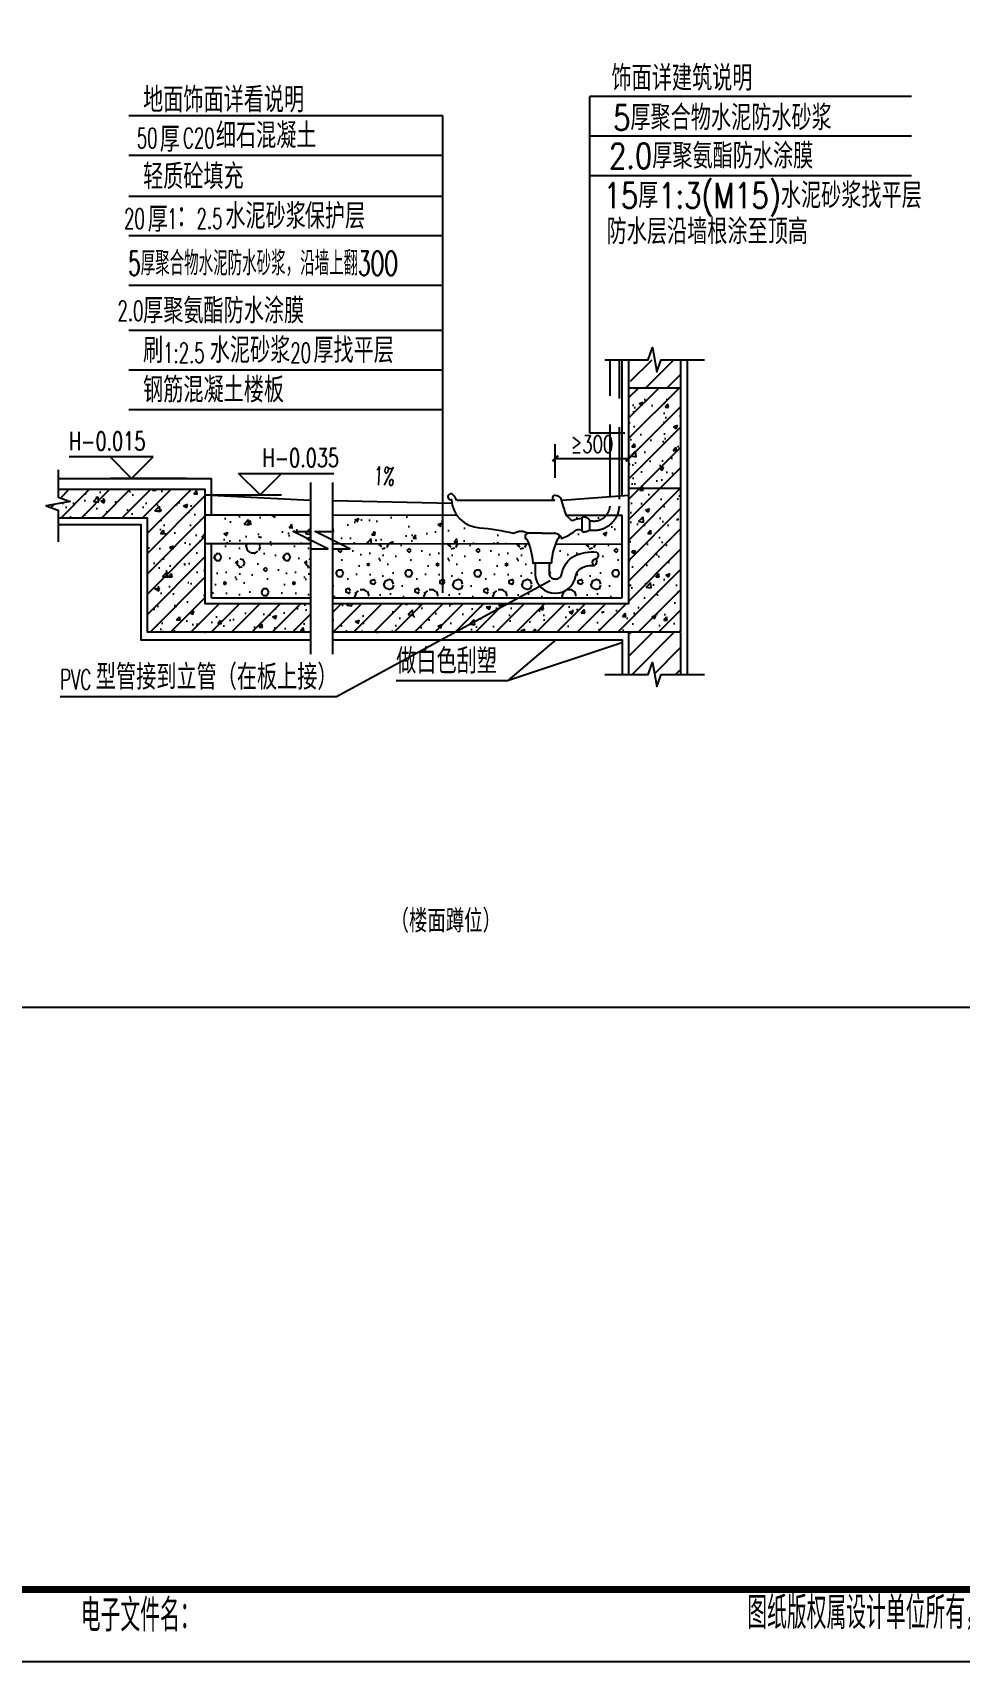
# Model space of a CAD drawing. Extents: x -1041549 to 749950, y -354245 to 17554.
# Drawn here: x -656595 to -653373, y -216064 to -210403 of the extents above; entities that cross this region are included whole.
import ezdxf

# ---------------------------------------------------------------- set-up
doc = ezdxf.new("R2010")
doc.units = 0
doc.header["$LTSCALE"] = 1000
doc.header["$MEASUREMENT"] = 0
doc.linetypes.add('DASH', pattern=[0.35, 0.25, -0.1])
for name, color, linetype in [('14', 1, 'Continuous'), ('DIM_ELEV', 3, 'Continuous'), ('DIM_SYMB', 3, 'Continuous'), ('PUB_DIM', 3, 'Continuous'), ('PUB_TEXT', 7, 'Continuous'), ('PUB_TITLE', 4, 'Continuous'), ('S-WALL', 41, 'Continuous'), ('WALL', 4, 'Continuous')]:
    doc.layers.add(name, color=color, linetype=linetype)
doc.styles.add('_TCH_DIM', font='SIMPLEX', dxfattribs={"bigfont": 'GBCBIG'})
doc.styles.add('_TCH_DIM_T3', font='SIMPLEX', dxfattribs={"width": 0.7058823529411766, "bigfont": 'GBCBIG'})
doc.styles.add('HZ', font='rs.shx', dxfattribs={"width": 0.8, "bigfont": 'hztxt.shx'})
doc.styles.add('hztxt', font='romand_pkpm', dxfattribs={"bigfont": 'gbcbig'})
doc.styles.add('天正', font='SIMPLEX', dxfattribs={"width": 0.8, "bigfont": 'HZTXT'})
doc.dimstyles.new('_TCH_ARCH&&20', dxfattribs={"dimtxt": 59.5, "dimasz": 20, "dimexe": 50, "dimexo": 60, "dimgap": 20, "dimtad": 1, "dimdec": 0, "dimzin": 0, "dimdsep": 46, "dimtxsty": '_TCH_DIM_T3', "dimblk": 'ARCHTICK', "dimcen": 0.09, "dimclrt": 7, "dimazin": 2, "dimtfac": 1, "dimtdec": 0, "dimtix": 1, "dimtmove": 2, "dimatfit": 3, "dimldrblk": 'ARCHTICK', "dimfxl": 1, "dimtolj": 1, "dimtzin": 0, "dimarcsym": 0})
pattern_1 = [(50, (-1080278.294081794, 2126291.421740308), (143.4520365201507, -12.55042699651902), [15, -165]), (355, (-1080278.294081794, 2126291.421740308), (-27.7502667226, 150.4384267400024), [12, -132]), (100.4514, (-1080266.339745794, 2126290.375872307), (115.7018763428043, 137.8879084121907), [12.74803799999993, -140.228422399999]), (46.1842, (-1080278.294081794, 2126331.421740307), (213.4482097251289, -33.10380286580362), [22.5, -247.5]), (96.63559999999993, (-1080260.506732794, 2126328.663078908), (186.9325411097406, 194.8235741800884), [19.1220575999999, -210.3425999999991]), (351.1842000000001, (-1080278.294081794, 2126331.421740307), (186.9323890267254, 194.823720185065), [18.00000000000002, -198.0000000000002]), (21, (-1080258.294081794, 2126321.421740307), (119.3814104236923, -80.52377813306776), [15, -165]), (326, (-1080258.294081794, 2126321.421740307), (48.66306638431635, 145.0300090093706), [12, -132]), (71.4514, (-1080248.345635194, 2126314.711419107), (168.044525716298, 64.50609934199046), [12.748038, -140.2284224]), (37.5, (-1080278.294081794, 2126291.421740308), (2.431971063458133, 66.57877076626231), [0, -130.4, 0, -134, 0, -132.5]), (7.5, (-1080278.294081794, 2126291.421740308), (52.61390748842972, 78.88234237647205), [0, -76.39999999999999, 0, -127.4, 0, -50.5]), (327.5, (-1080322.894081794, 2126291.421740308), (106.7644872344818, -4.510974346875951), [0, -50, 0, -156, 0, -207]), (317.5, (-1080342.894081794, 2126291.421740308), (116.6372338684772, 20.02099646646354), [0, -65, 0, -103.6, 0, -147])]
pattern_2 = [(45, (-1126744.761112213, -105551.1166882106), (-35.35533905932738, 35.35533905932738), []), (50, (-1126744.761112213, -105551.1166882106), (143.4520365201507, -12.55042699651902), [15, -165]), (355, (-1126744.761112213, -105551.1166882106), (-27.7502667226, 150.4384267400024), [12, -132]), (100.4514, (-1126732.806776213, -105552.1625562106), (115.7018763428043, 137.8879084121907), [12.748038, -140.2284224]), (46.1842, (-1126744.761112213, -105511.1166882106), (213.4482097251289, -33.10380286580361), [22.5, -247.5]), (96.6356, (-1126726.973763213, -105513.8753496107), (186.9325411097406, 194.8235741800883), [19.1220576, -210.3426]), (351.1842000000001, (-1126744.761112213, -105511.1166882106), (186.9323890267254, 194.8237201850649), [18, -198]), (21, (-1126724.761112212, -105521.1166882106), (119.3814104236923, -80.52377813306776), [15, -165]), (326, (-1126724.761112212, -105521.1166882106), (48.66306638431634, 145.0300090093706), [12, -132]), (71.4514, (-1126714.812665613, -105527.8270094107), (168.0445257162979, 64.50609934199046), [12.748038, -140.2284224]), (37.5, (-1126744.761112213, -105551.1166882106), (2.431971063458133, 66.5787707662623), [0, -130.4, 0, -134, 0, -132.5]), (7.499999999999999, (-1126744.761112213, -105551.1166882106), (52.61390748842972, 78.88234237647205), [0, -76.39999999999999, 0, -127.4, 0, -50.5]), (327.5, (-1126789.361112213, -105551.1166882106), (106.7644872344818, -4.510974346875951), [0, -50, 0, -156, 0, -207]), (317.5, (-1126809.361112213, -105551.1166882106), (116.6372338684772, 20.02099646646354), [0, -65, 0, -103.6, 0, -147])]

# ---------------------------------------------------------------- blocks, each defined once
blk = doc.blocks.new('_ArchTick')
at = {"color": 0, "linetype": 'ByBlock', "const_width": 0.4}
blk.add_lwpolyline([(-0.5, -0.5), (0.5, 0.5)], dxfattribs=at)
blk = doc.blocks.new('*D139')
at = {"layer": 'Defpoints', "color": 0, "transparency": 16777216}
for p in [(-654522.37111, -211882.9409911145), (-654777.8202155794, -212010.0922622277), (-654522.37111, -212010.0922622277)]:
    blk.add_point(p, dxfattribs=at)
at = {"layer": 'PUB_DIM', "color": 0, "lineweight": -2, "transparency": 16777216}
for p, q in [((-654777.8202155794, -211950.0922622277), (-654777.8202155794, -211832.9409911145)), ((-654522.37111, -211950.0922622277), (-654522.37111, -211832.9409911145)), ((-654777.8202155794, -211882.9409911145), (-654522.37111, -211882.9409911145))]:
    blk.add_line(p, q, dxfattribs=at)
at = {"layer": 'PUB_DIM', "color": 0, "lineweight": -2, "transparency": 16777216, "xscale": 20, "yscale": 20, "zscale": 20, "rotation": 180}
blk.add_blockref('_ArchTick', (-654777.8202155794, -211882.9409911145), dxfattribs=at)
at = {"layer": 'PUB_DIM', "color": 0, "lineweight": -2, "transparency": 16777216, "xscale": 20, "yscale": 20, "zscale": 20}
blk.add_blockref('_ArchTick', (-654522.37111, -211882.9409911145), dxfattribs=at)
at = {"layer": 'PUB_DIM', "color": 7, "transparency": 16777216, "insert": (-654650.0956627897, -211833.1909911145), "char_height": 59.5, "attachment_point": 5, "style": '_TCH_DIM_T3'}
blk.add_mtext('\\A1;≥300', dxfattribs=at)
blk = doc.blocks.new('TUQ')
at = {"layer": '14', "style": 'hztxt', "width": 0.85}
for s, p in [('电子文件名：', (-24104.50096848351, -584.2059355375821)), ('图纸版权属设计单位所有，未经许可，外人及外单位不得翻印复制作为其他工程之用。', (-14837.84587031347, -548.2745789883193))]:
    blk.add_text(s, height=450, rotation=359.999722523565, dxfattribs=at).set_placement(p)

msp = doc.modelspace()

# ---------------------------------------------------------------- hatches: boundary and pattern name
h = msp.add_hatch()
h.set_pattern_fill('普通砖', color=252, scale=20.00000000000047, style=0)
h.set_pattern_definition([(45, (-696608.0397447924, -233542.8541888228), (-37.6180807591252, 37.61808075912521), [])])
h.paths.add_polyline_path([(-654421.7728937806, -211581.6773486837), (-654429.1786269706, -211539.6773486837), (-654516.37111, -211539.6773486837), (-654516.37111, -211637.0129424433), (-654342.37111, -211637.0129424433), (-654342.37111, -211539.6773486837), (-654406.87111, -211539.6773486837)])
h = msp.add_hatch()
h.set_pattern_fill('钢筋混凝土', color=252, scale=20, style=0)
h.set_pattern_definition(pattern_2)
h.paths.add_polyline_path([(-654342.37111, -211987.0129424433), (-654342.37111, -211637.0129424433), (-654522.37111, -211637.0129424433), (-654522.37111, -211987.0129424433)])
h.paths.add_polyline_path([(-654522.37111, -212387.0129424433), (-655552.5563757981, -212387.0129424433), (-655552.5563757981, -212487.0129424433), (-654342.37111, -212487.0129424433), (-654342.37111, -211987.0129424433), (-654522.37111, -211987.0129424433)])
h = msp.add_hatch()
h.set_pattern_fill('钢筋混凝土', color=252, scale=20, style=0)
h.set_pattern_definition(pattern_2)
h.paths.add_polyline_path([(-656195.556375798, -212487.0129424433), (-655628.8470580729, -212487.0129424433), (-655628.8470580729, -212387.0129424433), (-655995.5563757981, -212387.0129424433), (-655995.5563757981, -211989.8821531214), (-656505.8660788689, -211989.8821531214), (-656505.8660788689, -212017.4475477819), (-656463.8660788689, -212032.7342976217), (-656547.8660788689, -212047.5457640007), (-656505.8660788689, -212062.4475477819), (-656505.8660788689, -212089.8821531215), (-656195.556375798, -212089.8821531215)])
h = msp.add_hatch()
h.set_pattern_fill('混凝土', color=252, scale=20, style=0)
h.set_pattern_definition(pattern_1)
h.paths.add_polyline_path([(-655628.8470580729, -212078.8886313007), (-655972.556375798, -212078.464373849), (-655972.556375798, -212178.4644500303), (-655628.8470580729, -212178.8887074824)])
h.paths.add_polyline_path([(-655168.3651520275, -212079.4570269484), (-655552.5563757981, -212078.9828006729), (-655552.5563757981, -212178.9828768537), (-655168.3651520275, -212179.4571031291)])
h.paths.add_polyline_path([(-654923.1390965397, -212143.0239376548, 0.0396525552969909), (-655041.0252754017, -212123.5170074842, -0.2369985076000598), (-655120.8378133138, -212079.5156922989), (-655168.3651520275, -212079.4570269484), (-655168.3651520275, -212179.4571031291), (-654895.8688120949, -212179.7934588712, 0.0532885512668986)])
h = msp.add_hatch()
h.set_pattern_fill('混凝土', color=252, scale=20, style=0)
h.set_pattern_definition(pattern_1)
h.paths.add_polyline_path([(-654545.37111, -212080.2260193821), (-654562.2909366919, -212080.2051344008, -0.3420970701443931), (-654657.990840216, -212131.2483971618, -0.2054019446402336), (-654683.9114542634, -212136.9608994845), (-654683.9114542634, -212134.0816402562, 0.2780381864628687), (-654703.6268424069, -212130.8340806548, -0.0859036605341524), (-654756.4723708624, -212160.915381468, 0.0264922128689586), (-654765.7515595075, -212179.9540690478), (-654545.37111, -212180.2260955625)])
h.paths.add_polyline_path([(-654600.2159301497, -212080.1583217016), (-654739.2468455264, -212079.9867089495, 0.1271694178367534), (-654718.2609887484, -212099.1267635819, -0.1165008923351862), (-654683.9114542634, -212090.9966822804), (-654683.9114542634, -212087.328034585, -0.2829641903959899), (-654657.2854380033, -212098.7101484063, 0.2883092735760338)])
h = msp.add_hatch()
h.set_pattern_fill('加气混凝土', color=8, scale=20)
h.set_pattern_definition([(0, (-947892.8112328798, -86489.7311509006), (120, 240), [0, -240]), (0, (-948033.2112328799, -86522.1311509005), (120, 240), [0, -240]), (0, (-947955.2112328798, -86524.53115090041), (120, 240), [0, -240]), (0, (-947870.01123288, -86453.7311509006), (120, 240), [0, -240]), (0, (-947969.6112328799, -86536.5311509004), (120, 240), [0, -240]), (0, (-947846.0112328798, -86302.53115090042), (120, 240), [0, -240]), (0, (-947919.2112328798, -86321.7311509006), (120, 240), [0, -240]), (0, (-947880.8112328798, -86351.7311509006), (120, 240), [0, -240]), (0, (-948076.4112328799, -86356.53115090041), (120, 240), [0, -240]), (0, (-947958.8112328798, -86367.33115090022), (120, 240), [0, -240]), (0, (-948004.4112328799, -86428.53115090041), (120, 240), [0, -240]), (0, (-948002.01123288, -86518.53115090041), (120, 240), [0, -240]), (0, (-947912.0112328798, -86528.13115090052), (120, 240), [0, -240]), (0, (-947846.0112328798, -86422.5311509004), (120, 240), [0, -240]), (0, (-948070.4112328799, -86459.7311509006), (120, 240), [0, -240]), (0, (-948050.01123288, -86418.93115090032), (120, 240), [0, -240]), (0, (-947956.41123288, -86435.7311509006), (120, 240), [0, -240]), (0, (-947990.01123288, -86470.53115090042), (120, 240), [0, -240]), (0, (-948009.2112328797, -86391.33115090022), (120, 240), [0, -240]), (0, (-947979.2112328798, -86301.33115090022), (120, 240), [0, -240]), (0, (-948060.8112328798, -86510.1311509005), (120, 240), [0, -240]), (0, (-947928.8112328799, -86350.53115090041), (120, 240), [0, -240]), (0, (-948040.4112328799, -86346.93115090032), (120, 240), [0, -240]), (0, (-948059.6112328798, -86315.7311509006), (120, 240), [0, -240]), (130.601294, (-947860.7540896799, -86377.67400850041), (-599.9999933723938, 720.0000031479066), [10.5366216, -4414.844400000001]), (18.4349488, (-947877.8969464798, -86373.10257970041), (599.9999977872279, 239.9999982292889), [10.842096, -1507.05116]), (90, (-947877.8969464798, -86383.3882933004), (120, 240), [10.2857136, -469.71426]), (161.565051, (-947867.6112328798, -86386.81686610042), (-600.000003021043, 239.9999821089645), [10.842096, -1507.05116]), (53.13010229999999, (-947867.6112328798, -86386.81686610042), (120.000000226848, 239.999999886576), [11.428572, -1188.5714]), (135, (-947858.4683752798, -86509.10255890025), (-120.0000145064572, 239.9999837580805), [9.697464, -669.12504]), (45, (-947872.1826616798, -86509.10255890025), (119.9999992329508, 239.999999031587), [9.697464, -669.12504]), (135, (-947865.3255184799, -86515.95971890038), (-120.0000145064572, 239.9999837580805), [9.697464, -669.12504]), (45, (-947865.3255184799, -86515.95971890038), (119.9999992329508, 239.999999031587), [9.697464, -669.12504]), (116.5650509999999, (-947973.8969368798, -86347.9597213004), (-2.0877194693e-05, 479.9999869414082), [12.77753039999995, -255.5505999999992]), (180, (-947979.6112168799, -86336.53115170042), (-119.9999999999999, 240), [13.7142864, -226.2857]), (63.4349488, (-947999.03979288, -86347.9597213004), (1.0864581412e-06, 479.9999976745344), [12.7775304, -255.5506]), (116.5650509999999, (-947993.3255128796, -86359.3882933004), (-2.0877194693e-05, 479.9999869414082), [12.77753039999995, -255.5505999999992]), (0, (-947993.3255128796, -86359.3882933004), (120, 240), [13.7142864, -226.2857]), (63.4349488, (-947979.6112168799, -86359.3882933004), (1.0864581412e-06, 479.9999976745344), [12.7775304, -255.5506]), (107.102728, (-947883.6112336798, -86429.10256690031), (-359.9999862369819, 1200.000001936057), [15.5445384, -6513.161]), (143.972626, (-947888.1826624798, -86414.24543650041), (-2279.999971095236, 1679.999998098534), [15.5445384, -3248.808]), (180, (-947900.7540904799, -86405.1025789004), (-119.9999999999999, 240), [14.8571424, -225.14284]), (36.02737329999999, (-947928.1826608799, -86414.24543650041), (2279.999983150636, 1679.999981888878), [15.54453839999995, -3248.807999999987]), (71.56505109999999, (-947932.7540896798, -86427.95971090032), (360.0000018481314, 1199.999997933916), [14.4561264, -1503.43712]), (107.102728, (-947928.1826608799, -86442.81686290039), (-359.9999862369819, 1200.000001936057), [15.5445384, -6513.161]), (143.972626, (-947915.61123288, -86451.95971090032), (-2279.999971095236, 1679.999998098534), [15.5445384, -3248.808]), (0, (-947915.61123288, -86451.95971090032), (120, 240), [14.8571424, -225.14284]), (36.02737329999999, (-947900.7540904799, -86451.95971090032), (2279.999983150636, 1679.999981888878), [15.54453839999995, -3248.807999999987]), (71.56505109999999, (-947888.1826624798, -86442.81686290039), (360.0000018481314, 1199.999997933916), [14.4561264, -1503.43712]), (150.255118, (-947881.3255192799, -86317.1025805004), (-360.0000008520545, 239.9999970260078), [9.214008, -1925.72784]), (90, (-947889.3255184798, -86321.6740069004), (120, 240), [9.1428576, -470.8571]), (29.7448813, (-947889.3255184798, -86321.6740069004), (360.0000002120073, 239.9999988791285), [9.214008, -1925.72784]), (116.5650509999999, (-947937.3255184798, -86487.38829490042), (-2.0877194693e-05, 479.9999869414082), [12.77753039999995, -255.5505999999992]), (168.690067, (-947943.0398032798, -86475.95971090032), (-1080.00000080124, 239.9999939776435), [11.6549016, -2435.874200000001]), (41.1859251, (-947963.6112328797, -86481.67399090026), (2999.999981823463, 2639.999976915367), [12.1487376, -5090.3208]), (90, (-947963.6112328797, -86493.10257490037), (120, 240), [11.428572, -468.5714]), (138.814074, (-947954.4683752799, -86501.10256690031), (-2999.999946676086, 2640.00001681452), [12.1487376, -5090.3208]), (16.6992442, (-947954.4683752799, -86501.10256690031), (3959.999970206556, 1199.999987431226), [11.93178, -4999.414999999999]), (60.9453959, (-947943.0398032798, -86497.67399890034), (119.9999996815502, 239.9999978770819), [11.7664344, -4930.1358]), (109.983106, (-948037.8969448798, -86386.81686610042), (-600.0000022599722, 1679.999995554008), [13.37680079999995, -5604.878999999972]), (155.5560449999999, (-948042.4683688799, -86374.24543570039), (-1560.000005946423, 719.999985041186), [13.8091944, -5786.052599999999]), (24.4439547, (-948067.6112248799, -86374.24543570039), (1560.000000778191, 719.9999965369605), [13.8091944, -5786.052599999999]), (70.0168934, (-948072.18264888, -86386.81686610042), (600.0000018088571, 1679.999995832289), [13.3768008, -5604.879]), (109.983106, (-948067.6112248799, -86399.38829410041), (-600.0000022599722, 1679.999995554008), [13.37680079999995, -5604.878999999972]), (160.016893, (-948055.0397848798, -86403.95972290041), (-600.0000003526517, 239.9999890666697), [13.3768008, -2795.751]), (19.9831065, (-948055.0397848798, -86403.95972290041), (599.9999967057634, 239.9999996192112), [13.3768008, -2795.751]), (70.0168934, (-948042.4683688799, -86399.38829410041), (600.0000018088571, 1679.999995832289), [13.3768008, -5604.879]), (122.005383, (-947948.7540904798, -86408.53115170042), (-120.000016104588, 239.9999877483145), [10.7816928, -2253.373600000001]), (18.4349488, (-947964.7540888798, -86402.8168645004), (599.9999977872279, 239.9999982292889), [10.842096, -1507.05116]), (90, (-947964.7540888798, -86413.10258050042), (120, 240), [10.2857136, -469.71426]), (161.565051, (-947954.4683752799, -86416.53115090042), (-600.000003021043, 239.9999821089645), [10.842096, -1507.05116]), (54.46232220000002, (-947954.4683752799, -86416.53115090042), (839.9999987829037, 1199.999998202426), [9.831228000000001, -4119.2846]), (116.5650509999999, (-948018.4683688798, -86466.81686290039), (-2.0877194693e-05, 479.9999869414082), [12.77753039999995, -255.5505999999992]), (180, (-948024.1826488798, -86455.3882789003), (-119.9999999999999, 240), [12.571428, -227.42856]), (59.0362434, (-948043.6112248797, -86466.81686290039), (120.0000003906126, 239.999998835111), [13.32789119999995, -2785.528799999986]), (120.963756, (-948036.7540888797, -86478.2454229003), (-120.0000163991857, 239.9999889786399), [13.3278912, -2785.5288]), (0, (-948036.7540888797, -86478.2454229003), (120, 240), [12.571428, -227.42856]), (63.4349488, (-948024.1826488798, -86478.2454229003), (1.0864581412e-06, 479.9999976745344), [12.7775304, -255.5506])])
h.paths.add_polyline_path([(-655972.556375798, -212178.4644500305), (-655972.556375798, -212367.0129424433), (-655628.8470580728, -212367.0129424433), (-655628.8470580729, -212178.8887074824)])
h = msp.add_hatch()
h.set_pattern_fill('加气混凝土', color=8, scale=20)
h.set_pattern_definition([(0, (-1126673.961112213, -105624.3166882108), (120, 240), [0, -240]), (0, (-1126814.361112213, -105656.7166882107), (120, 240), [0, -240]), (0, (-1126736.361112213, -105659.1166882106), (120, 240), [0, -240]), (0, (-1126651.161112212, -105588.3166882108), (120, 240), [0, -240]), (0, (-1126750.761112212, -105671.1166882106), (120, 240), [0, -240]), (0, (-1126627.161112212, -105437.1166882106), (120, 240), [0, -240]), (0, (-1126700.361112213, -105456.3166882108), (120, 240), [0, -240]), (0, (-1126661.961112213, -105486.3166882108), (120, 240), [0, -240]), (0, (-1126857.561112213, -105491.1166882106), (120, 240), [0, -240]), (0, (-1126739.961112213, -105501.9166882104), (120, 240), [0, -240]), (0, (-1126785.561112213, -105563.1166882106), (120, 240), [0, -240]), (0, (-1126783.161112212, -105653.1166882106), (120, 240), [0, -240]), (0, (-1126693.161112212, -105662.7166882107), (120, 240), [0, -240]), (0, (-1126627.161112212, -105557.1166882106), (120, 240), [0, -240]), (0, (-1126851.561112212, -105594.3166882108), (120, 240), [0, -240]), (0, (-1126831.161112212, -105553.5166882105), (120, 240), [0, -240]), (0, (-1126737.561112213, -105570.3166882108), (120, 240), [0, -240]), (0, (-1126771.161112212, -105605.1166882106), (120, 240), [0, -240]), (0, (-1126790.361112212, -105525.9166882104), (120, 240), [0, -240]), (0, (-1126760.361112213, -105435.9166882104), (120, 240), [0, -240]), (0, (-1126841.961112213, -105644.7166882107), (120, 240), [0, -240]), (0, (-1126709.961112213, -105485.1166882106), (120, 240), [0, -240]), (0, (-1126821.561112212, -105481.5166882105), (120, 240), [0, -240]), (0, (-1126840.761112212, -105450.3166882108), (120, 240), [0, -240]), (130.601294, (-1126641.903969012, -105512.2595458106), (-599.9999933723938, 720.0000031479066), [10.5366216, -4414.844400000001]), (18.4349488, (-1126659.046825812, -105507.6881170106), (599.9999977872279, 239.9999982292889), [10.842096, -1507.05116]), (90, (-1126659.046825812, -105517.9738306106), (120, 240), [10.2857136, -469.71426]), (161.565051, (-1126648.761112212, -105521.4024034106), (-600.000003021043, 239.9999821089645), [10.842096, -1507.05116]), (53.13010229999999, (-1126648.761112212, -105521.4024034106), (120.000000226848, 239.999999886576), [11.428572, -1188.5714]), (135, (-1126639.618254613, -105643.6880962104), (-120.0000145064572, 239.9999837580805), [9.697464, -669.12504]), (45, (-1126653.332541012, -105643.6880962104), (119.9999992329508, 239.999999031587), [9.697464, -669.12504]), (135, (-1126646.475397812, -105650.5452562106), (-120.0000145064572, 239.9999837580805), [9.697464, -669.12504]), (45, (-1126646.475397812, -105650.5452562106), (119.9999992329508, 239.999999031587), [9.697464, -669.12504]), (116.5650509999999, (-1126755.046816212, -105482.5452586106), (-2.0877194693e-05, 479.9999869414082), [12.77753039999996, -255.5505999999994]), (180, (-1126760.761096212, -105471.1166890106), (-119.9999999999999, 240), [13.7142864, -226.2857]), (63.4349488, (-1126780.189672212, -105482.5452586106), (1.0864581412e-06, 479.9999976745344), [12.7775304, -255.5506]), (116.5650509999999, (-1126774.475392212, -105493.9738306106), (-2.0877194693e-05, 479.9999869414082), [12.77753039999996, -255.5505999999994]), (0, (-1126774.475392212, -105493.9738306106), (120, 240), [13.7142864, -226.2857]), (63.4349488, (-1126760.761096212, -105493.9738306106), (1.0864581412e-06, 479.9999976745344), [12.7775304, -255.5506]), (107.102728, (-1126664.761113012, -105563.6881042105), (-359.9999862369819, 1200.000001936057), [15.5445384, -6513.161]), (143.972626, (-1126669.332541812, -105548.8309738106), (-2279.999971095236, 1679.999998098534), [15.5445384, -3248.808]), (180, (-1126681.903969813, -105539.6881162106), (-119.9999999999999, 240), [14.8571424, -225.14284]), (36.02737329999999, (-1126709.332540213, -105548.8309738106), (2279.999983150636, 1679.999981888878), [15.54453839999996, -3248.807999999991]), (71.56505109999999, (-1126713.903969013, -105562.5452482105), (360.0000018481314, 1199.999997933916), [14.4561264, -1503.43712]), (107.102728, (-1126709.332540213, -105577.4024002106), (-359.9999862369819, 1200.000001936057), [15.5445384, -6513.161]), (143.972626, (-1126696.761112212, -105586.5452482105), (-2279.999971095236, 1679.999998098534), [15.5445384, -3248.808]), (0, (-1126696.761112212, -105586.5452482105), (120, 240), [14.8571424, -225.14284]), (36.02737329999999, (-1126681.903969813, -105586.5452482105), (2279.999983150636, 1679.999981888878), [15.54453839999996, -3248.807999999991]), (71.56505109999999, (-1126669.332541812, -105577.4024002106), (360.0000018481314, 1199.999997933916), [14.4561264, -1503.43712]), (150.255118, (-1126662.475398612, -105451.6881178106), (-360.0000008520545, 239.9999970260078), [9.214008, -1925.72784]), (90, (-1126670.475397812, -105456.2595442106), (120, 240), [9.1428576, -470.8571]), (29.7448813, (-1126670.475397812, -105456.2595442106), (360.0000002120073, 239.9999988791285), [9.214008, -1925.72784]), (116.5650509999999, (-1126718.475397813, -105621.9738322106), (-2.0877194693e-05, 479.9999869414082), [12.77753039999996, -255.5505999999994]), (168.690067, (-1126724.189682613, -105610.5452482105), (-1080.00000080124, 239.9999939776435), [11.6549016, -2435.874200000001]), (41.1859251, (-1126744.761112213, -105616.2595282105), (2999.999981823463, 2639.999976915367), [12.1487376, -5090.3208]), (90, (-1126744.761112213, -105627.6881122106), (120, 240), [11.428572, -468.5714]), (138.814074, (-1126735.618254613, -105635.6881042105), (-2999.999946676086, 2640.00001681452), [12.1487376, -5090.3208]), (16.6992442, (-1126735.618254613, -105635.6881042105), (3959.999970206556, 1199.999987431226), [11.93178, -4999.414999999999]), (60.9453959, (-1126724.189682613, -105632.2595362106), (119.9999996815502, 239.9999978770819), [11.7664344, -4930.1358]), (109.983106, (-1126819.046824212, -105521.4024034106), (-600.0000022599722, 1679.999995554008), [13.37680079999996, -5604.878999999981]), (155.5560449999999, (-1126823.618248212, -105508.8309730106), (-1560.000005946423, 719.999985041186), [13.8091944, -5786.052599999999]), (24.4439547, (-1126848.761104213, -105508.8309730106), (1560.000000778191, 719.9999965369605), [13.8091944, -5786.052599999999]), (70.0168934, (-1126853.332528212, -105521.4024034106), (600.0000018088571, 1679.999995832289), [13.3768008, -5604.879]), (109.983106, (-1126848.761104213, -105533.9738314106), (-600.0000022599722, 1679.999995554008), [13.37680079999996, -5604.878999999981]), (160.016893, (-1126836.189664212, -105538.5452602106), (-600.0000003526517, 239.9999890666697), [13.3768008, -2795.751]), (19.9831065, (-1126836.189664212, -105538.5452602106), (599.9999967057634, 239.9999996192112), [13.3768008, -2795.751]), (70.0168934, (-1126823.618248212, -105533.9738314106), (600.0000018088571, 1679.999995832289), [13.3768008, -5604.879]), (122.005383, (-1126729.903969813, -105543.1166890106), (-120.000016104588, 239.9999877483145), [10.7816928, -2253.373600000001]), (18.4349488, (-1126745.903968213, -105537.4024018106), (599.9999977872279, 239.9999982292889), [10.842096, -1507.05116]), (90, (-1126745.903968213, -105547.6881178106), (120, 240), [10.2857136, -469.71426]), (161.565051, (-1126735.618254613, -105551.1166882106), (-600.000003021043, 239.9999821089645), [10.842096, -1507.05116]), (54.46232220000002, (-1126735.618254613, -105551.1166882106), (839.9999987829037, 1199.999998202426), [9.831228000000001, -4119.2846]), (116.5650509999999, (-1126799.618248212, -105601.4024002106), (-2.0877194693e-05, 479.9999869414082), [12.77753039999996, -255.5505999999994]), (180, (-1126805.332528212, -105589.9738162105), (-119.9999999999999, 240), [12.571428, -227.42856]), (59.0362434, (-1126824.761104212, -105601.4024002106), (120.0000003906126, 239.999998835111), [13.32789119999996, -2785.52879999999]), (120.963756, (-1126817.903968212, -105612.8309602105), (-120.0000163991857, 239.9999889786399), [13.3278912, -2785.5288]), (0, (-1126817.903968212, -105612.8309602105), (120, 240), [12.571428, -227.42856]), (63.4349488, (-1126805.332528212, -105612.8309602105), (1.0864581412e-06, 479.9999976745344), [12.7775304, -255.5506])])
edge = h.paths.add_edge_path()
edge.add_line((-654870.4413321085, -212179.8248452704), (-655528.5572603813, -212179.0125001516))
edge.add_line((-655528.5572603813, -212179.0125001516), (-655492.556375798, -212197.0129424433))
edge.add_line((-655492.556375798, -212197.0129424433), (-655552.5563757981, -212197.0129424433))
edge.add_line((-655552.5563757981, -212197.0129424433), (-655552.5563757981, -212367.0129424433))
edge.add_line((-655552.5563757981, -212367.0129424433), (-654545.37111, -212367.0129424433))
edge.add_line((-654545.37111, -212367.0129424433), (-654545.37111, -212180.2260955625))
edge.add_line((-654545.37111, -212180.2260955625), (-654777.5045427775, -212179.9395617578))
edge.add_arc((-654552.0771492878, -212261.9827644606), 239.8928861918554, 160.0012699704616, 176.1392378494905)
edge.add_arc((-654793.4642407807, -212245.7385700167), 2.040674741251495, 185.1237967135536, 357.42394325200524, ccw=False)
edge.add_line((-654795.4967611062, -212245.9208185474), (-654799.5618017565, -212245.9208185474))
edge.add_line((-654799.5618017565, -212245.9208185474), (-654799.5618017565, -212284.3755543615))
edge.add_arc((-654777.3275269491, -212279.7710660716), 22.70604079571373, 191.6999785823506, 348.2202312601442)
edge.add_arc((-654667.4666070001, -212298.9943442702), 88.8389629087481, 119.9038559531111, 170.5489266091146, ccw=False)
edge.add_arc((-654645.4961743727, -212368.8778694809), 161.1476196105873, 85.8050374032577, 114.2790098686807, ccw=False)
edge.add_arc((-654643.3575914253, -212219.2272354969), 14.6816812401377, -57.32956970647763, 48.909971535403486, ccw=False)
edge.add_arc((-654652.6166135436, -212240.0602865996), 19.16014117177573, -52.77299183316762, 26.249508258855485, ccw=False)
edge.add_arc((-654650.7638033323, -212329.419004338), 74.73973932719065, 82.51307233828828, 120.4117621402249)
edge.add_arc((-654667.4666069993, -212298.9943442699), 40.0584751038564, 121.837394100834, 168.8223972563935)
edge.add_arc((-654777.3275269486, -212279.7710660708), 71.48652860087488, 186.5860946606342, 350.7768130996119, ccw=False)
edge.add_line((-654848.342289561, -212287.9702893548), (-654848.342289561, -212245.9208185474))
edge.add_line((-654848.342289561, -212245.9208185474), (-654852.4073302115, -212245.9208185473))
edge.add_arc((-654854.439850537, -212245.7385700167), 2.040674741482688, 182.5760567618722, 354.87620328644647, ccw=False)
edge.add_arc((-655095.8269420302, -212261.9827644605), 239.8928861919365, 3.860762150361966, 20.02788966057232)
h = msp.add_hatch()
h.set_pattern_fill('普通砖', color=252, scale=20.00000000000047, style=0)
h.set_pattern_definition([(45, (-696610.7920892861, -233441.8524173523), (-37.6180807591252, 37.61808075912521), [])])
h.paths.add_polyline_path([(-654442.1234544937, -212598.4526928133), (-654439.3367046544, -212590.7961605561), (-654424.5252382748, -212674.796160556), (-654409.6234544937, -212632.7961605561), (-654345.1234544938, -212632.7961605561), (-654342.37111, -212487.0129424433), (-654442.1234544937, -212487.0129424433)])
h.paths.add_polyline_path([(-654442.1234544937, -212487.0129424433), (-654519.1234544937, -212487.0129424433), (-654519.1234544937, -212632.7961605561), (-654454.6234544937, -212632.7961605561), (-654442.1234544937, -212598.4526928133)])

# ---------------------------------------------------------------- linework, layer by layer
at = {"linetype": 'DASH'}
for p, q in [((-654587.3667388161, -212015.026075876), (-654587.3667388161, -211539.6773486837)), ((-654554.8464136131, -212024.7264085688), (-654554.8464136131, -211539.6773486837)), ((-654657.990840216, -212131.2483971618), (-654657.2854380033, -212098.7101484063))]:
    msp.add_line(p, q, dxfattribs=at)
at = {"color": 3, "linetype": 'DASH'}
msp.add_line((-654342.37111, -211987.0129424433), (-654522.37111, -211987.0129424433), dxfattribs=at)
for p, q in [((-654780.0496066345, -212029.2080643947), (-655120.7000131386, -212029.2080643947)), ((-654683.9114542634, -212136.9348908045), (-654683.9114542634, -212087.328034585)), ((-654852.4073302115, -212245.9208185474), (-654795.4967611062, -212245.9208185474))]:
    msp.add_line(p, q)
at = {"color": 8}
msp.add_line((-664376.1652527563, -213790.0199651667), (-652726.1652594536, -213790.0199651667), dxfattribs=at)
at = {"linetype": 'DASH'}
for points in [[(-654554.6883235911, -212049.1166524716, -0.4471553601215733), (-654657.990840216, -212131.2483971618, -0.3996205938218198)], [(-654587.3667388161, -212049.1166524716, -0.4610664389874478), (-654657.2854380033, -212098.7101484063, -7.531578335774223)], [(-654683.9114542634, -212087.328034585, -0.2829641903959895), (-654657.2854380033, -212098.7101484063, -0.1092787129951279)], [(-654684.1147062957, -212136.9215305202, 0.2070045683257146), (-654657.990840216, -212131.2483971618, 0.2442222601987046)]]:
    msp.add_lwpolyline(points, format="xyb", dxfattribs=at)
for points in [[(-654823.952045659, -212142.9939892792), (-654871.1065172034, -212142.9939892792, 0.8338327564598564), (-654876.7975741142, -212164.1322006612, -0.0885151106905868), (-654856.4723708621, -212245.9208185474, 0.9143456956291452), (-654852.4073302115, -212245.9208185474)], [(-654823.952045659, -212142.9939892792), (-654776.7975741144, -212142.9939892792, -0.8338327564598564), (-654771.1065172034, -212164.1322006612, 0.0885151106905868), (-654791.4317204554, -212245.9208185474, -0.9143456956291452), (-654795.4967611062, -212245.9208185474)], [(-654799.5618017565, -212245.9208185474), (-654799.5618017565, -212284.3755543615, 0.8408090804408554), (-654754.8463546021, -212282.9587264244, -0.2203086339906158), (-654711.7569237076, -212221.9831166688, -0.1248843708235486), (-654633.7081432196, -212208.1619784568)], [(-654633.7081432196, -212208.1619784568, -0.5965257262139197), (-654639.3992001305, -212233.3652304892, 0.8465144357346636), (-654641.0252163906, -212255.3164500023, 0.3591475211350349), (-654635.4323324718, -212231.5861203416, -3.002029513994278)], [(-654848.342289561, -212245.9208185474), (-654848.342289561, -212287.9702893548, 0.8707487961902067), (-654706.7652131992, -212291.2289738093, -0.2079320329478077), (-654688.5978678566, -212264.9627230592, -0.1668882145901602), (-654641.0252163906, -212255.3164500023)]]:
    msp.add_lwpolyline(points, format="xyb")
at = {"layer": 'DIM_ELEV'}
for p, q in [((-656175.7112273333, -211877.0129424433), (-656467.3660758415, -211877.0129424433)), ((-656250.7112273334, -211952.0129424433), (-656325.7112273333, -211877.0129424433)), ((-656250.7112273334, -211952.0129424433), (-656175.7112273333, -211877.0129424433)), ((-655804.2000949098, -212009.8821531214), (-655879.2000949098, -211934.8821531214)), ((-655879.2000949098, -211934.8821531214), (-655547.9143806238, -211934.8821531214)), ((-655804.2000949098, -212009.8821531214), (-655729.2000949098, -211934.8821531214)), ((-656059.3549464449, -211952.0129424433), (-656325.7112273333, -211952.0129424433)), ((-655995.5563757981, -212009.8821531214), (-655729.2000949098, -212009.8821531214))]:
    msp.add_line(p, q, dxfattribs=at)
at = {"layer": 'DIM_SYMB'}
msp.add_lwpolyline([(-655517.1694955165, -211985.1570979102, 0, 0, 0), (-655262.7454651201, -211996.5659426289, 8.000000000000002, 0, 0), (-655232.7755815849, -211997.9098477113, 0, 0, 0)], format="xyseb", dxfattribs=at)
at = {"layer": 'PUB_DIM'}
for p, q in [((-654657.6822093024, -211795.3427362252), (-654657.6822093024, -210625.3412725913)), ((-653540.1428129914, -210625.3412725913), (-654657.6822093024, -210625.3412725913)), ((-655168.3651520275, -210692.0588046225), (-656260.8651520275, -210692.0588046225)), ((-655168.3651520275, -211713.5611479084), (-655168.3651520275, -210692.0588046225)), ((-653540.1428129914, -210762.8412725913), (-654657.6822093024, -210762.8412725913)), ((-655168.3651520275, -210829.5588046225), (-656260.8651520275, -210829.5588046225)), ((-653540.1428129914, -210900.3412725913), (-654657.6822093024, -210900.3412725913)), ((-655168.3651520275, -210972.036303762), (-656260.8651520275, -210972.036303762)), ((-655168.3651520275, -211109.536303762), (-656260.8651520275, -211109.536303762)), ((-655168.3651520275, -211281.3054043769), (-656260.8651520275, -211281.3054043769)), ((-655168.3651520275, -211438.5611479083), (-656260.8651520275, -211438.5611479083)), ((-655168.3651520275, -211576.0611479084), (-656260.8651520275, -211576.0611479084)), ((-655168.3651520275, -211713.5611479084), (-656260.8651520275, -211713.5611479084)), ((-655168.3651520275, -212349.7151884256), (-655168.3651520275, -211713.5611479084)), ((-654535.7410407679, -211795.3427362252), (-654657.6822093024, -211795.3427362252)), ((-654796.2587377933, -212307.8554260816), (-655538.8671438548, -212711.4412012935)), ((-654774.512001377, -212512.6394777383), (-654944.0353251954, -212656.0110125678)), ((-654543.6699615258, -212522.6174516749), (-654944.0353251954, -212656.0110125678)), ((-654944.0353251954, -212656.0110125678), (-655330.6976087355, -212656.0110125678)), ((-655538.8671438548, -212711.4412012935), (-656498.867143855, -212711.4412012935))]:
    msp.add_line(p, q, dxfattribs=at)
for points in [[(-654605.37111, -211539.6773486837), (-654454.87111, -211539.6773486837), (-654439.5843601606, -211497.6773486837), (-654424.772893781, -211581.6773486837), (-654409.87111, -211539.6773486837), (-654259.37111, -211539.6773486837)], [(-656505.8660788689, -211922.0129424433), (-656505.8660788689, -212017.4475477819), (-656463.8660788689, -212032.7342976217), (-656547.8660788689, -212047.5457640007), (-656505.8660788689, -212062.4475477819), (-656505.8660788689, -212172.8821531214)], [(-655628.8470580729, -211967.0129424433), (-655628.8470580729, -212197.0129424433), (-655568.8470580729, -212197.0129424433), (-655688.8470580729, -212137.0129424433), (-655628.8470580729, -212137.0129424433), (-655628.8470580729, -212562.8821531214)], [(-655552.5563757981, -211967.0129424433), (-655552.5563757981, -212197.0129424433), (-655492.556375798, -212197.0129424433), (-655612.556375798, -212137.0129424433), (-655552.5563757981, -212137.0129424433), (-655552.5563757981, -212562.8821531214)], [(-654605.37111, -212633.7979320266), (-654454.87111, -212633.7979320266), (-654439.5843601606, -212591.7979320266), (-654424.772893781, -212675.7979320266), (-654409.87111, -212633.7979320266), (-654259.37111, -212633.7979320266)]]:
    msp.add_lwpolyline(points, dxfattribs=at)
at = {"layer": 'PUB_TITLE'}
msp.add_lwpolyline([(-665001.1652527563, -216063.5902238299), (-650151.1652527563, -216063.5902238299), (-650151.1652527563, -205563.5902238298), (-665001.1652527563, -205563.5902238298)], close=True, dxfattribs=at)
at = {"layer": 'PUB_TITLE', "const_width": 25}
msp.add_lwpolyline([(-664376.1652527563, -215813.5902238299), (-650401.1652527563, -215813.5902238299), (-650401.1652527563, -205813.5902238299), (-664376.1652527563, -205813.5902238299)], close=True, dxfattribs=at)
at = {"layer": 'S-WALL'}
for p, q in [((-654545.37111, -212011.8381906223), (-654545.37111, -211539.6773486837)), ((-654319.37111, -211539.6773486837), (-654319.37111, -212633.7979320266)), ((-656505.8660788689, -211952.0129424433), (-655972.556375798, -211952.0129424433)), ((-655972.556375798, -212009.8821531214), (-655972.556375798, -211952.0129424433)), ((-655972.556375798, -212078.464373849), (-655972.556375798, -212010.9831429316)), ((-654545.37111, -212367.0129424433), (-654545.37111, -212080.2260193821)), ((-655972.556375798, -212367.0129424433), (-655972.556375798, -212178.4644500303)), ((-655972.556375798, -212367.0129424433), (-655628.8470580729, -212367.0129424433)), ((-655552.5563757981, -212367.0129424433), (-654545.37111, -212367.0129424433))]:
    msp.add_line(p, q, dxfattribs=at)
for points in [[(-655995.5563757981, -212009.8821531214), (-655628.8470580729, -212027.4362062548)], [(-655552.5563757981, -212028.9931589548), (-655137.4055596523, -212037.9731151714)], [(-654754.1119770531, -212027.683695275), (-654522.37111, -212010.0922622277)], [(-655995.5563757981, -212078.4359838093), (-655628.8470580729, -212078.8886313007)], [(-655552.5563757981, -212078.9828006729), (-655120.8378133134, -212079.5156922989)], [(-654739.2468455262, -212079.9867089495), (-654545.37111, -212080.2260193821)], [(-656505.8660788689, -212112.8821531214), (-656218.5563757982, -212112.8821531214), (-656218.5563757982, -212512.8821531214), (-655628.8470580729, -212512.8821531214)], [(-655995.5563757981, -212178.4360599901), (-655628.8470580729, -212178.8887074824)], [(-655552.5563757981, -212178.9828768537), (-654870.4413321085, -212179.8248452704)], [(-654777.5045427778, -212179.9395617578), (-654545.37111, -212180.2260955625)], [(-655552.5563757981, -212512.8821531214), (-654545.37111, -212512.8821531214), (-654545.37111, -212633.7979320266)]]:
    msp.add_lwpolyline(points, dxfattribs=at)
at = {"layer": 'WALL', "color": 9}
for points in [[(-654522.37111, -211809.8821531214), (-654522.37111, -211539.6773486837)], [(-655552.5563757981, -212387.0129424433), (-654522.37111, -212387.0129424433), (-654522.37111, -211637.0129424433), (-654342.37111, -211637.0129424433), (-654342.37111, -212487.0129424433), (-655552.5563757981, -212487.0129424433)], [(-656505.8660788689, -211989.8821531214), (-655995.5563757981, -211989.8821531214), (-655995.5563757981, -212387.0129424433), (-655628.8470580729, -212387.0129424433)], [(-655628.8470580729, -212487.0129424433), (-656195.556375798, -212487.0129424433), (-656195.556375798, -212089.8821531215), (-656505.8660788689, -212089.8821531215)], [(-654522.37111, -212633.7979320266), (-654522.37111, -212489.8821531214)]]:
    msp.add_lwpolyline(points, dxfattribs=at)
at = {"layer": 'WALL', "color": 20}
for points in [[(-654342.37111, -211539.6773486837), (-654342.37111, -211809.8821531214)], [(-654342.37111, -212489.8821531214), (-654342.37111, -212633.7979320266)]]:
    msp.add_lwpolyline(points, dxfattribs=at)
at = {"layer": 'WALL'}
for points in [[(-655120.7000131386, -212029.2080643947, 0.1160622991432451), (-655133.7081432196, -212009.6958692722, 0.8531992910930991), (-655150.7813139514, -212020.2649749635, 0.4142135623730951), (-655138.5861920005, -212025.9560318744, 0.3918729285151184), (-655041.0252754017, -212123.5170074842, -0.0396525552969907), (-654923.1390965397, -212143.0239376548, -0.2883687223407454), (-654871.1065172034, -212142.9939892792)], [(-654780.0496066345, -212029.2080643947, -0.7873672001643223), (-654777.8202155794, -212010.0922622277, -0.3431132299298461), (-654757.2853789922, -212026.2889014302, 0.008138757354271), (-654747.5292814311, -212059.2893652075, 0.2292510661506447), (-654718.2609887484, -212099.1267635819, -0.1165008923351863), (-654683.9114542634, -212090.9966822804)], [(-654781.074184749, -212142.9939892792, -0.0039702010029314), (-654780.8626147646, -212140.9966822803, -0.281282256103028), (-654756.4723708624, -212160.915381468, 0.0859036605341522), (-654703.6268424069, -212130.8340806548, -0.2780381864628722), (-654683.9114542634, -212134.0816402562)]]:
    msp.add_lwpolyline(points, format="xyb", dxfattribs=at)

# ---------------------------------------------------------------- block references
at = {"layer": '14', "xscale": 0.25, "yscale": 0.25, "zscale": 0.25}
msp.add_blockref('TUQ', (-650401.1652527563, -215813.5902238299), dxfattribs=at)

# ---------------------------------------------------------------- texts
at = {"layer": 'DIM_SYMB', "color": 7, "style": 'HZ', "width": 0.8}
msp.add_text('（楼面蹲位）', height=80, dxfattribs=at).set_placement((-655350.6426991598, -213530.2863756427, 4720.505464905309))
at = {"layer": 'PUB_TEXT'}
for s, height, style, width, p in [('饰面详建筑说明', 87.5, '天正', 0.8, (-654582.6428129913, -210604.9990204555)), ('地面饰面详看说明', 87.5, '天正', 0.8, (-656210.8651520275, -210680.1682667822)), ('5厚聚合物水泥防水砂浆', 87.5, '天正', 0.8, (-654576.8887244189, -210742.4990204556)), ('50', 70.00000000000001, '天正', 0.6, (-656232.6422167496, -210804.5338046221)), ('厚', 87.5, '天正', 0.8, (-656152.6422167495, -210817.7531382718)), ('C20', 70.00000000000001, '天正', 0.6, (-656071.8835769827, -210804.5338046221)), ('细石混凝土', 87.5, '天正', 0.8, (-655957.8835769827, -210804.5338046221)), ('2.0厚聚氨酯防水涂膜', 87.5, '天正', 0.8, (-654590.990701121, -210875.3162725909)), ('轻质砼填充', 87.5, '天正', 0.8, (-656210.8651520275, -210947.0113037616)), ('15厚1:3(M15)水泥砂浆找平层', 87.5, '天正', 0.8, (-654609.8679569645, -211012.8162725909)), ('20', 70.00000000000001, '天正', 0.6, (-656276.8668376507, -211084.5113037616)), ('厚', 87.5, '天正', 0.8, (-656194.837268723, -211095.9478942394)), ('1', 70.00000000000001, '天正', 0.6, (-656126.8833456445, -211084.5113037616)), ('：', 87.5, '天正', 0.8, (-656094.8833456447, -211084.5113037616)), ('2.5', 70.00000000000001, '天正', 0.6, (-656024.8833456447, -211084.5113037616)), ('水泥砂浆', 87.5, '天正', 0.8, (-655924.8833456448, -211084.5113037616)), ('保护层', 87.5, '天正', 0.8, (-655648.8651520275, -211084.5113037616)), ('防水层沿墙根涂至顶高', 87.5, '天正', 0.8, (-654599.4824115874, -211138.2981746009)), ('5厚聚合物水泥防水砂浆，沿墙上翻3OO', 84.00000000000003, '天正', 0.6, (-656262.4553629769, -211246.9243019969)), ('2.0', 70.00000000000001, '天正', 0.6, (-656299.5622269881, -211404.7405884086)), ('厚聚氨酯防水涂膜', 87.5, '天正', 0.8, (-656210.8651520275, -211413.536147908)), ('刷', 87.5, '天正', 0.8, (-656210.8651520275, -211551.036147908)), ('1:2.5', 70.00000000000001, '天正', 0.6, (-656140.8651520275, -211551.036147908)), ('水泥砂浆', 87.5, '天正', 0.8, (-655978.8651520276, -211551.036147908)), ('20', 70.00000000000001, '天正', 0.6, (-655698.8651520275, -211551.036147908)), ('厚找平层', 87.5, '天正', 0.8, (-655618.8651520276, -211551.036147908)), ('钢筋混凝土楼板', 87.5, '天正', 0.8, (-656210.8651520275, -211688.536147908)), ('H-0.035', 63.75, '_TCH_DIM', 0.7058823529411766, (-655795.9143806238, -211912.3821531214)), ('做白色刮塑', 87.5, '天正', 0.8, (-655330.6976087355, -212630.9860125684)), ('PVC', 70.00000000000001, '天正', 0.6, (-656498.867143855, -212686.4162012941)), ('型管接到立管（在板上接）', 87.5, '天正', 0.8, (-656374.867143855, -212686.4162012941))]:
    msp.add_text(s, height=height, dxfattribs=dict(at, style=style, width=width)).set_placement(p)
at = {"layer": 'PUB_TEXT', "color": 7, "style": '_TCH_DIM', "width": 0.7058823529411766}
msp.add_text('H-0.015', height=63.75, dxfattribs=at).set_placement((-656468.8660758415, -211854.5129424433))
at = {"layer": 'PUB_TEXT', "style": '天正', "width": 0.6}
msp.add_text('1%%%', height=64, rotation=357.4324711464662, dxfattribs=at).set_placement((-655410.063169175, -211974.5719925595))

# ---------------------------------------------------------------- dimensions: what is measured, and where the dimension line sits
at = {"layer": 'PUB_DIM'}
dim = msp.add_aligned_dim(p1=(-654777.8202155794, -212010.0922622277), p2=(-654522.37111, -212010.0922622277), distance=127.15127111319453, text='≥300', dimstyle='_TCH_ARCH&&20', dxfattribs=at)
dim.commit()
dim.dimension.update_dxf_attribs({"geometry": '*D139', "text_midpoint": (-654650.0956627897, -211833.1909911145)})

doc.saveas('drawing.dxf')
